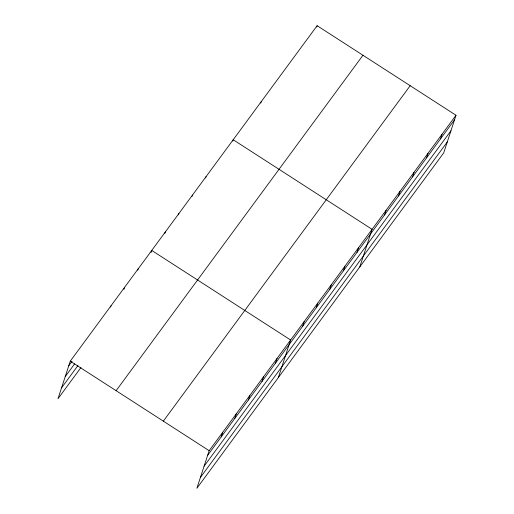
<?xml version="1.0" encoding="UTF-8"?>
<svg xmlns="http://www.w3.org/2000/svg" width="514" height="514" viewBox="0 0 514 514"><rect width="100%" height="100%" fill="white"/><g stroke="black" fill="none" stroke-linecap="round" stroke-linejoin="round"><path stroke-width="0.77" d="M456.008 115.264L209.159 450.701L196.868 488.3L443.717 152.864L456.008 115.264L317.132 25.7L70.283 361.136L57.992 398.736L80.936 367.561M110.581 307.109L111.011 305.791M123.938 289.324L124.587 287.339M137.733 270.216L138.163 268.893M151.097 252.425L151.739 250.44L290.622 340.011L278.331 377.604M164.885 233.317L165.315 231.994M178.461 214.865L178.898 213.541M192.037 196.419L192.474 195.095M205.613 177.966L206.05 176.649M232.771 141.067L233.202 139.75L372.078 229.315L359.787 266.914M260.746 103.057L261.176 101.733M316.695 27.024L317.132 25.7M221.226 436.881L222.735 432.255M234.802 418.428L236.311 413.802M248.378 399.982L249.888 395.356M261.954 381.536L263.464 376.91M275.53 363.083L277.04 358.457M302.682 326.184L304.198 321.558M316.258 307.738L317.774 303.112M329.834 289.286L331.35 284.66M343.416 270.839L344.926 266.213M356.992 252.387L358.502 247.761M384.556 214.936L386.065 210.31M398.543 195.924L400.053 191.298M412.53 176.919L414.04 172.293M426.517 157.907L428.027 153.281M440.504 138.902L442.021 134.276M68.773 365.762L72.05 361.31M65.214 376.646L74.575 363.918M61.551 387.852L77.935 365.589M116.113 390.691L362.961 55.255M163.33 421.146L410.178 85.709M207.65 455.327L454.492 119.89M204.09 466.211L450.939 130.774M200.428 477.422L447.276 141.986M70.283 361.136L209.159 450.701"/></g></svg>
